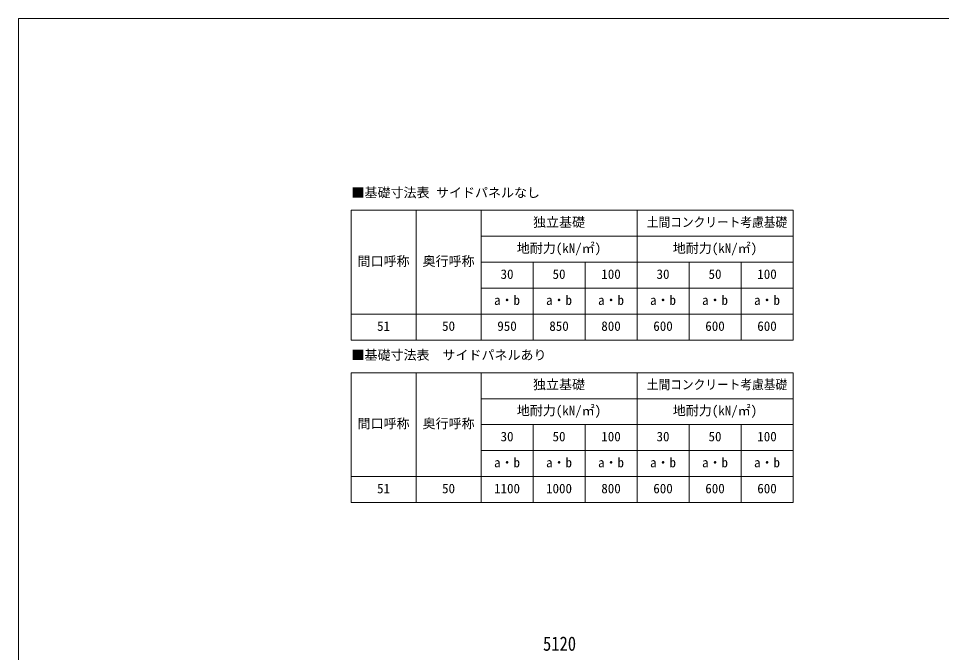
# Model space of a CAD drawing. Units: millimetres at full size, sheet at 1:40; details may follow other scales. Extents: x -11243 to 11243, y -7760 to 7760.
# Drawn here: x -11243 to 119, y -49 to 7760 of the extents above; entities that cross this region are included whole.
import ezdxf
from ezdxf.enums import TextEntityAlignment as Align

# ---------------------------------------------------------------- set-up
doc = ezdxf.new("R2010")
doc.units = ezdxf.units.MM
doc.header["$LTSCALE"] = 40
for name, color, linetype, lineweight in [('0-6_OTH_LINE', 6, 'Continuous', 9), ('0-E_DET2', 7, 'Continuous', 18), ('F-0_240', 7, 'Continuous', 9)]:
    doc.layers.add(name, color=color, linetype=linetype, lineweight=lineweight)
doc.styles.add('ＭＳ ゴシック', font='')
doc.styles.get('ＭＳ ゴシック').set_extended_font_data('MS Gothic')

msp = doc.modelspace()

# ---------------------------------------------------------------- linework, layer by layer
at = {"layer": '0-E_DET2'}
for p, q in [((-7148.61, 5397.72), (-1708.61, 5397.72)), ((-7148.61, 5397.72), (-7148.61, 3797.72)), ((-6348.61, 5397.72), (-6348.61, 3797.72)), ((-5548.61, 5397.72), (-5548.61, 3797.72)), ((-3628.61, 5397.72), (-3628.61, 3797.72)), ((-1708.61, 5397.72), (-1708.61, 3797.72)), ((-5548.61, 5077.72), (-1708.61, 5077.72)), ((-5548.61, 4757.72), (-1708.61, 4757.72)), ((-4908.61, 4757.72), (-4908.61, 3797.72)), ((-4268.61, 4757.72), (-4268.61, 3797.72)), ((-2988.61, 4757.72), (-2988.61, 3797.72)), ((-2348.61, 4757.72), (-2348.61, 3797.72)), ((-5548.61, 4437.72), (-1708.61, 4437.72)), ((-7148.61, 4117.72), (-1708.61, 4117.72)), ((-7148.61, 3797.72), (-1708.61, 3797.72)), ((-7148.61, 3397.72), (-1708.61, 3397.72)), ((-7148.61, 3397.72), (-7148.61, 1797.72)), ((-6348.61, 3397.72), (-6348.61, 1797.72)), ((-5548.61, 3397.72), (-5548.61, 1797.72)), ((-3628.61, 3397.72), (-3628.61, 1797.72)), ((-1708.61, 3397.72), (-1708.61, 1797.72)), ((-5548.61, 3077.72), (-1708.61, 3077.72)), ((-5548.61, 2757.72), (-1708.61, 2757.72)), ((-4908.61, 2757.72), (-4908.61, 1797.72)), ((-4268.61, 2757.72), (-4268.61, 1797.72)), ((-2988.61, 2757.72), (-2988.61, 1797.72)), ((-2348.61, 2757.72), (-2348.61, 1797.72)), ((-5548.61, 2437.72), (-1708.61, 2437.72)), ((-7148.61, 2117.72), (-1708.61, 2117.72)), ((-7148.61, 1797.72), (-1708.61, 1797.72))]:
    msp.add_line(p, q, dxfattribs=at)
at = {"layer": 'F-0_240', "color": 5}
for q in [(-11242.74, -7760), (10677.26, 7760)]:
    msp.add_line((-11242.74, 7760), q, dxfattribs=at)

# ---------------------------------------------------------------- texts
at = {"layer": '0-6_OTH_LINE', "color": 7, "style": 'ＭＳ ゴシック', "width": 0.85}
msp.add_text('5120', height=176, dxfattribs=at).set_placement((-4786.24, -79.54), align=Align.BOTTOM_LEFT)
at = {"layer": '0-E_DET2', "style": 'ＭＳ ゴシック'}
for s, p in [('■基礎寸法表 サイドパネルなし', (-7143.34, 5522.13)), ('独立基礎', (-4908.61, 5157.72)), ('地耐力(kN/㎡)', (-5108.61, 4837.72)), ('地耐力(kN/㎡)', (-3188.61, 4837.72)), ('間口呼称', (-7068.61, 4677.72)), ('奥行呼称', (-6268.61, 4677.72)), ('30', (-5308.61, 4517.72)), ('50', (-4668.61, 4517.72)), ('100', (-4068.61, 4517.72)), ('30', (-3388.61, 4517.72)), ('50', (-2748.61, 4517.72)), ('100', (-2148.61, 4517.72)), ('a・b', (-5388.61, 4197.72)), ('a・b', (-4748.61, 4197.72)), ('a・b', (-4108.61, 4197.72)), ('a・b', (-3468.61, 4197.72)), ('a・b', (-2828.61, 4197.72)), ('a・b', (-2188.61, 4197.72)), ('51', (-6828.61, 3877.72)), ('50', (-6028.61, 3877.72)), ('950', (-5348.61, 3877.72)), ('850', (-4708.61, 3877.72)), ('800', (-4068.61, 3877.72)), ('600', (-3428.61, 3877.72)), ('600', (-2788.61, 3877.72)), ('600', (-2148.61, 3877.72)), ('■基礎寸法表\u3000サイドパネルあり', (-7143.34, 3522.13)), ('独立基礎', (-4908.61, 3157.72)), ('地耐力(kN/㎡)', (-5108.61, 2837.72)), ('地耐力(kN/㎡)', (-3188.61, 2837.72)), ('間口呼称', (-7068.61, 2677.72)), ('奥行呼称', (-6268.61, 2677.72)), ('30', (-5308.61, 2517.72)), ('50', (-4668.61, 2517.72)), ('100', (-4068.61, 2517.72)), ('30', (-3388.61, 2517.72)), ('50', (-2748.61, 2517.72)), ('100', (-2148.61, 2517.72)), ('a・b', (-5388.61, 2197.72)), ('a・b', (-4748.61, 2197.72)), ('a・b', (-4108.61, 2197.72)), ('a・b', (-3468.61, 2197.72)), ('a・b', (-2828.61, 2197.72)), ('a・b', (-2188.61, 2197.72)), ('51', (-6828.61, 1877.72)), ('50', (-6028.61, 1877.72)), ('1100', (-5388.61, 1877.72)), ('1000', (-4748.61, 1877.72)), ('800', (-4068.61, 1877.72)), ('600', (-3428.61, 1877.72)), ('600', (-2788.61, 1877.72)), ('600', (-2148.61, 1877.72))]:
    msp.add_text(s, height=117.3, dxfattribs=at).set_placement(p, align=Align.BOTTOM_LEFT)
at = {"layer": '0-E_DET2', "style": 'ＭＳ ゴシック', "width": 0.9}
for p in [(-3508.61, 5157.72), (-3508.61, 3157.72)]:
    msp.add_text('土間コンクリート考慮基礎', height=117.3, dxfattribs=at).set_placement(p, align=Align.BOTTOM_LEFT)

doc.saveas('drawing.dxf')
